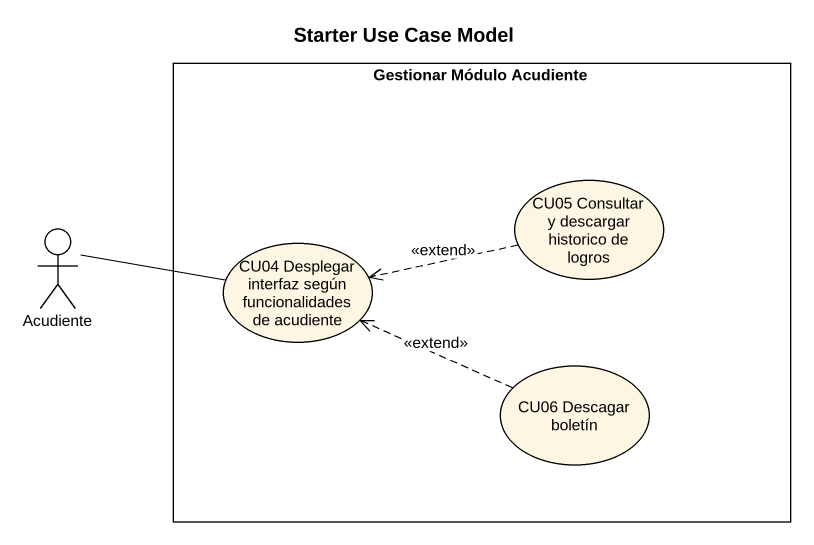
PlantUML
@startuml
title Starter Use Case Model
rectangle "Gestionar Módulo Acudiente" as Gestionar_Módulo_Acudiente {
  usecase "CU05 Consultar y descargar historico de logros" as CU05_Consultar_y_descargar
  usecase "CU04 Desplegar interfaz según funcionalidades de acudiente" as CU04_Desplegar_interfaz
  usecase "CU06 Descagar boletín" as CU06_Descagar_boletín
}
actor Acudiente
CU05_Consultar_y_descargar .left.> CU04_Desplegar_interfaz : <<extend>>
CU04_Desplegar_interfaz -left- Acudiente
CU06_Descagar_boletín .left.> CU04_Desplegar_interfaz : <<extend>>
@enduml
